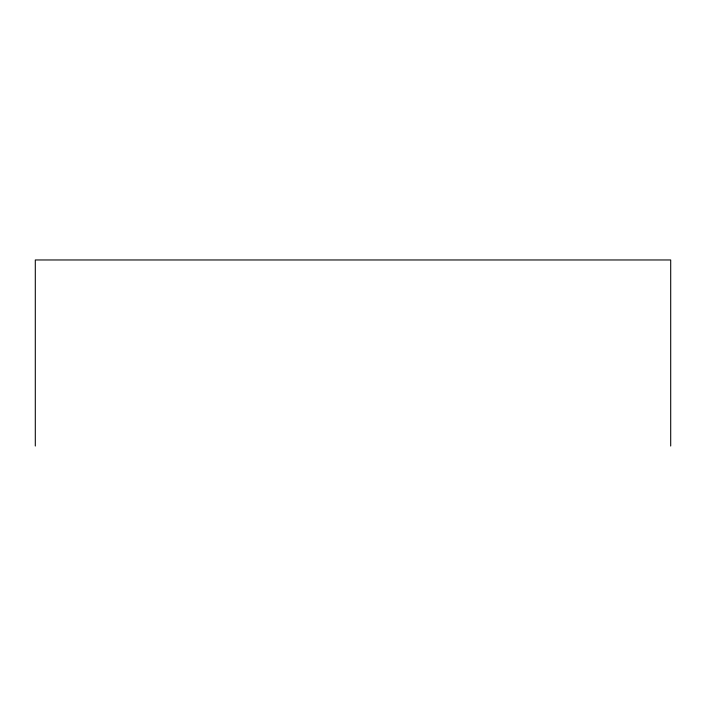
<?xml version="1.0" encoding="UTF-8"?>
<svg xmlns="http://www.w3.org/2000/svg" width="706" height="706" viewBox="0 0 706 706"><rect width="100%" height="100%" fill="white"/><g stroke="black" fill="none" stroke-linecap="round" stroke-linejoin="round"><path stroke-width="1.06" d="M670.7 446.033L670.7 259.967L35.3 259.967L35.3 446.033"/></g></svg>
